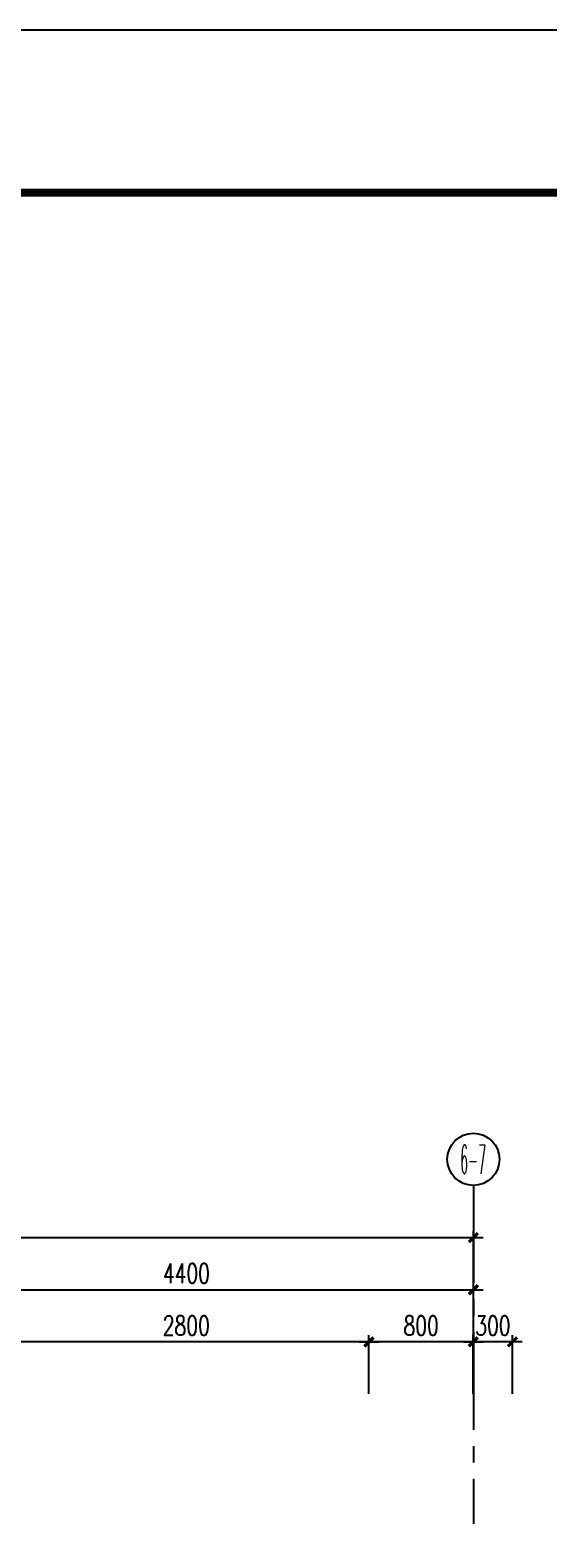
# Model space of a CAD drawing. Extents: x -395226 to -176901, y -140672 to 68263.
# Drawn here: x -306470 to -302496, y 56870 to 68263 of the extents above; entities that cross this region are included whole.
import ezdxf
from ezdxf.enums import TextEntityAlignment as Align

# ---------------------------------------------------------------- set-up
doc = ezdxf.new("R2010")
doc.units = 0
doc.header["$LTSCALE"] = 1000
doc.header["$MEASUREMENT"] = 0
doc.linetypes.add('ACAD_ISO08W100', pattern=[36, 24, -3, 6, -3])
doc.linetypes.add('Plans$0$CENTER2', pattern=[1.125, 0.75, -0.125, 0.125, -0.125])
doc.layers.get('0').update_dxf_attribs({"linetype": 'CONTINUOUS'})
doc.layers.get('Defpoints').update_dxf_attribs({"linetype": 'CONTINUOUS'})
for name, color, linetype in [('A-AXIS', 3, 'CONTINUOUS'), ('A-AXIS-TEXT', 7, 'CONTINUOUS'), ('A-DIM', 201, 'CONTINUOUS'), ('A-DOTE', 8, 'ACAD_ISO08W100'), ('A-PUB-DIM', 3, 'CONTINUOUS'), ('Plans$0$Grid', 9, 'Plans$0$CENTER2'), ('图框', 7, 'CONTINUOUS')]:
    doc.layers.add(name, color=color, linetype=linetype)
doc.styles.add('COMPLEX', font='COMPLEX')
doc.styles.add('DIM_FONT', font='SIMPLEX', dxfattribs={"width": 0.7, "bigfont": 'GBCBIG'})
doc.dimstyles.new('DIM100', dxfattribs={"dimscale": 100, "dimtxt": 3, "dimasz": 0.01, "dimexe": 1, "dimexo": 1, "dimgap": 1, "dimtad": 1, "dimdec": 0, "dimzin": 0, "dimdsep": 46, "dimtxsty": 'DIM_FONT', "dimblk1": '_DIMX', "dimblk2": '_DIMX', "dimsah": 1, "dimcen": 0.01, "dimclrd": 256, "dimclre": 256, "dimclrt": 7, "dimadec": 0, "dimazin": 0, "dimtfac": 1, "dimtdec": 0, "dimtix": 1, "dimtmove": 2, "dimatfit": 3, "dimldrblk": '_DIMX', "dimfxl": 0, "dimtolj": 1, "dimtzin": 5, "dimarcsym": 0})

# ---------------------------------------------------------------- blocks, each defined once
blk = doc.blocks.new('_DIMX')
blk.add_line((-150, 0), (150, 0))
at = {"const_width": 50}
blk.add_lwpolyline([(-70, -70), (70, 70)], dxfattribs=at)
blk = doc.blocks.new('*D482')
at = {"layer": 'A-PUB-DIM', "lineweight": -2}
for p, q in [((-1748, 22043), (-1748, 22570)), ((2652, 22043), (2652, 22570)), ((-1748, 22520), (2651, 22520))]:
    blk.add_line(p, q, dxfattribs=at)
at = {"layer": 'Defpoints', "color": 0}
for p in [(2652, 22520), (-1748, 21993), (2652, 21993)]:
    blk.add_point(p, dxfattribs=at)
at = {"layer": 'A-PUB-DIM', "lineweight": -2, "xscale": 0.5, "yscale": 0.5, "zscale": 0.5, "rotation": 180}
blk.add_blockref('_DIMX', (-1748, 22520), dxfattribs=at)
at = {"layer": 'A-PUB-DIM', "lineweight": -2, "xscale": 0.5, "yscale": 0.5, "zscale": 0.5}
blk.add_blockref('_DIMX', (2652, 22520), dxfattribs=at)
at = {"layer": 'A-PUB-DIM', "insert": (452, 22645), "char_height": 150, "attachment_point": 5, "style": 'DIM_FONT'}
blk.add_mtext('\\A1;4400', dxfattribs=at)
blk = doc.blocks.new('*D483')
at = {"layer": 'A-PUB-DIM', "lineweight": -2}
for p, q in [((-22498, 21818), (-22498, 22970)), ((-22498, 22920), (2651, 22920)), ((2652, 21818), (2652, 22970))]:
    blk.add_line(p, q, dxfattribs=at)
at = {"layer": 'Defpoints', "color": 0}
for p in [(2652, 22920), (-22498, 21768), (2652, 21768)]:
    blk.add_point(p, dxfattribs=at)
at = {"layer": 'A-PUB-DIM', "lineweight": -2, "xscale": 0.5, "yscale": 0.5, "zscale": 0.5, "rotation": 180}
blk.add_blockref('_DIMX', (-22498, 22920), dxfattribs=at)
at = {"layer": 'A-PUB-DIM', "lineweight": -2, "xscale": 0.5, "yscale": 0.5, "zscale": 0.5}
blk.add_blockref('_DIMX', (2652, 22920), dxfattribs=at)
at = {"layer": 'A-PUB-DIM', "insert": (-9923, 23045), "char_height": 150, "attachment_point": 5, "style": 'DIM_FONT'}
blk.add_mtext('\\A1;25150', dxfattribs=at)
blk = doc.blocks.new('_AXISO')
blk.add_circle((0, 0), 0.5)
at = {"layer": 'A-AXIS-TEXT', "style": 'COMPLEX', "width": 1.041667}
blk.add_attdef('A', text='', height=0.56, dxfattribs=at).set_placement((-0.25, -0.28), (0.25, -0.28), align=Align.FIT)
blk = doc.blocks.new('*D239')
at = {"layer": 'A-DIM', "lineweight": -2}
for p, q in [((-306670, 57800), (-306670, 58250)), ((-303870, 57800), (-303870, 58250)), ((-303870, 58200), (-306669, 58200))]:
    blk.add_line(p, q, dxfattribs=at)
at = {"layer": 'Defpoints', "color": 0}
for p in [(-306670, 58200), (-306670, 57750), (-303870, 57750)]:
    blk.add_point(p, dxfattribs=at)
at = {"layer": 'A-DIM', "lineweight": -2, "xscale": 0.5, "yscale": 0.5, "zscale": 0.5}
for p, rotation in [((-306670, 58200), 180.0000000000019), ((-303870, 58200), 1.918465386552271e-12)]:
    blk.add_blockref('_DIMX', p, dxfattribs=dict(at, rotation=rotation))
at = {"layer": 'A-DIM', "insert": (-305270, 58325), "char_height": 150, "attachment_point": 5, "style": 'DIM_FONT'}
blk.add_mtext('\\A1;2800', dxfattribs=at)
blk = doc.blocks.new('*D247')
at = {"layer": 'A-DIM', "lineweight": -2}
for p, q in [((-303870, 57800), (-303870, 58250)), ((-303070, 57800), (-303070, 58250)), ((-303070, 58200), (-303869, 58200))]:
    blk.add_line(p, q, dxfattribs=at)
at = {"layer": 'Defpoints', "color": 0}
for p in [(-303870, 58200), (-303870, 57750), (-303070, 57750)]:
    blk.add_point(p, dxfattribs=at)
at = {"layer": 'A-DIM', "lineweight": -2, "xscale": 0.5, "yscale": 0.5, "zscale": 0.5}
for p, rotation in [((-303870, 58200), 180.0000000000067), ((-303070, 58200), 6.794564910705958e-12)]:
    blk.add_blockref('_DIMX', p, dxfattribs=dict(at, rotation=rotation))
at = {"layer": 'A-DIM', "insert": (-303470, 58325), "char_height": 150, "attachment_point": 5, "style": 'DIM_FONT'}
blk.add_mtext('\\A1;800', dxfattribs=at)
blk = doc.blocks.new('*D248')
at = {"layer": 'A-DIM', "lineweight": -2}
for p, q in [((-303070, 57800), (-303070, 58250)), ((-302770, 57800), (-302770, 58250)), ((-303070, 58200), (-303071, 58200)), ((-302770, 58200), (-303070, 58200)), ((-302769, 58200), (-302769, 58200))]:
    blk.add_line(p, q, dxfattribs=at)
at = {"layer": 'Defpoints', "color": 0}
for p in [(-303070, 58200), (-303070, 57750), (-302770, 57750)]:
    blk.add_point(p, dxfattribs=at)
at = {"layer": 'A-DIM', "lineweight": -2, "xscale": 0.5, "yscale": 0.5, "zscale": 0.5}
for p, rotation in [((-303070, 58200), 1.943955021310501e-11), ((-302770, 58200), 180.0000000000194)]:
    blk.add_blockref('_DIMX', p, dxfattribs=dict(at, rotation=rotation))
at = {"layer": 'A-DIM', "insert": (-302920, 58325), "char_height": 150, "attachment_point": 5, "style": 'DIM_FONT'}
blk.add_mtext('\\A1;300', dxfattribs=at)
blk = doc.blocks.new('TJAD_TK_A0')
at = {"layer": '图框'}
blk.add_line((973, -441.7), (973, 399.3), dxfattribs=at)
at = {"layer": '图框', "const_width": 1.2}
blk.add_lwpolyline([(2152, -431.7), (2152, 389.3), (998, 389.3), (998, -431.7)], close=True, dxfattribs=at)
blk = doc.blocks.new('Grid')
at = {"layer": 'Plans$0$Grid', "color": 8}
blk.add_line((2651.8, 23320), (2651.8, -15380), dxfattribs=at)
at = {"layer": 'A-AXIS'}
ref = blk.add_blockref('_AXISO', (2651.8, 23520), dxfattribs=dict(at, xscale=400.0000000232831, yscale=399.9999999941792, zscale=400))
ref.add_attrib('A', '6-7', dxfattribs={"layer": 'A-AXIS-TEXT', "height": 224, "style": 'COMPLEX', "width": 0.306696}).set_placement((2551.8, 23408), (2748.1, 23408), align=Align.FIT)
at = {"layer": 'A-PUB-DIM'}
for base, p1, p2, picture, middle in [((2651.8, 22920), (-22498.2, 21767.7), (2651.8, 21767.7), '*D483', (-9923.2, 23045)), ((2651.8, 22520), (-1748.2, 21993.5), (2651.8, 21993.5), '*D482', (451.8, 22645))]:
    dim = blk.add_linear_dim(base=base, p1=p1, p2=p2, dimstyle='DIM100', override={"dimscale": 50, "dimclrt": 256}, dxfattribs=at)
    dim.commit()
    dim.dimension.update_dxf_attribs({"geometry": picture, "text_midpoint": middle})

msp = doc.modelspace()

# ---------------------------------------------------------------- block references
at = {"layer": 'A-DOTE'}
msp.add_blockref('Grid', (-305721.3, 36079.8), dxfattribs=at)
at = {"layer": '图框', "xscale": 50, "yscale": 50, "zscale": 50, "rotation": 270}
msp.add_blockref('TJAD_TK_A0', (-314207.3, 116912.9), dxfattribs=at)

# ---------------------------------------------------------------- dimensions: what is measured, and where the dimension line sits
at = {"layer": 'A-DIM'}
for p1, p2, picture, middle in [((-303869.5, 57749.8), (-306669.5, 57749.8), '*D239', (-305269.5, 58324.8)), ((-303069.5, 57749.8), (-303869.5, 57749.8), '*D247', (-303469.5, 58324.8)), ((-302769.5, 57749.8), (-303069.5, 57749.8), '*D248', (-302919.5, 58324.8))]:
    dim = msp.add_aligned_dim(p1=p1, p2=p2, distance=-450, dimstyle='DIM100', override={"dimscale": 50, "dimclrt": 256}, dxfattribs=at)
    dim.commit()
    dim.dimension.update_dxf_attribs({"geometry": picture, "text_midpoint": middle})

doc.saveas('drawing.dxf')
